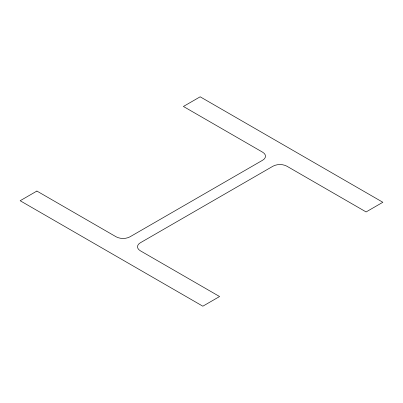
<?xml version="1.0" encoding="UTF-8"?>
<svg xmlns="http://www.w3.org/2000/svg" width="403" height="403" viewBox="0 0 403 403"><rect width="100%" height="100%" fill="white"/><g stroke="black" fill="none" stroke-linecap="round" stroke-linejoin="round"><path stroke-width="0.6" d="M36.895 191.062L20.15 200.729L202.835 306.199L219.585 296.532L140.39 250.812A9.868 5.697 0 0 1 140.39 242.757L272.957 166.217A9.868 5.697 0 0 1 286.911 166.217L366.105 211.938L382.85 202.271L200.165 96.801L183.415 106.468L262.61 152.188A9.868 5.697 0 0 1 262.61 160.243L130.043 236.783A9.868 5.697 0 0 1 116.089 236.783L36.895 191.062"/></g></svg>
